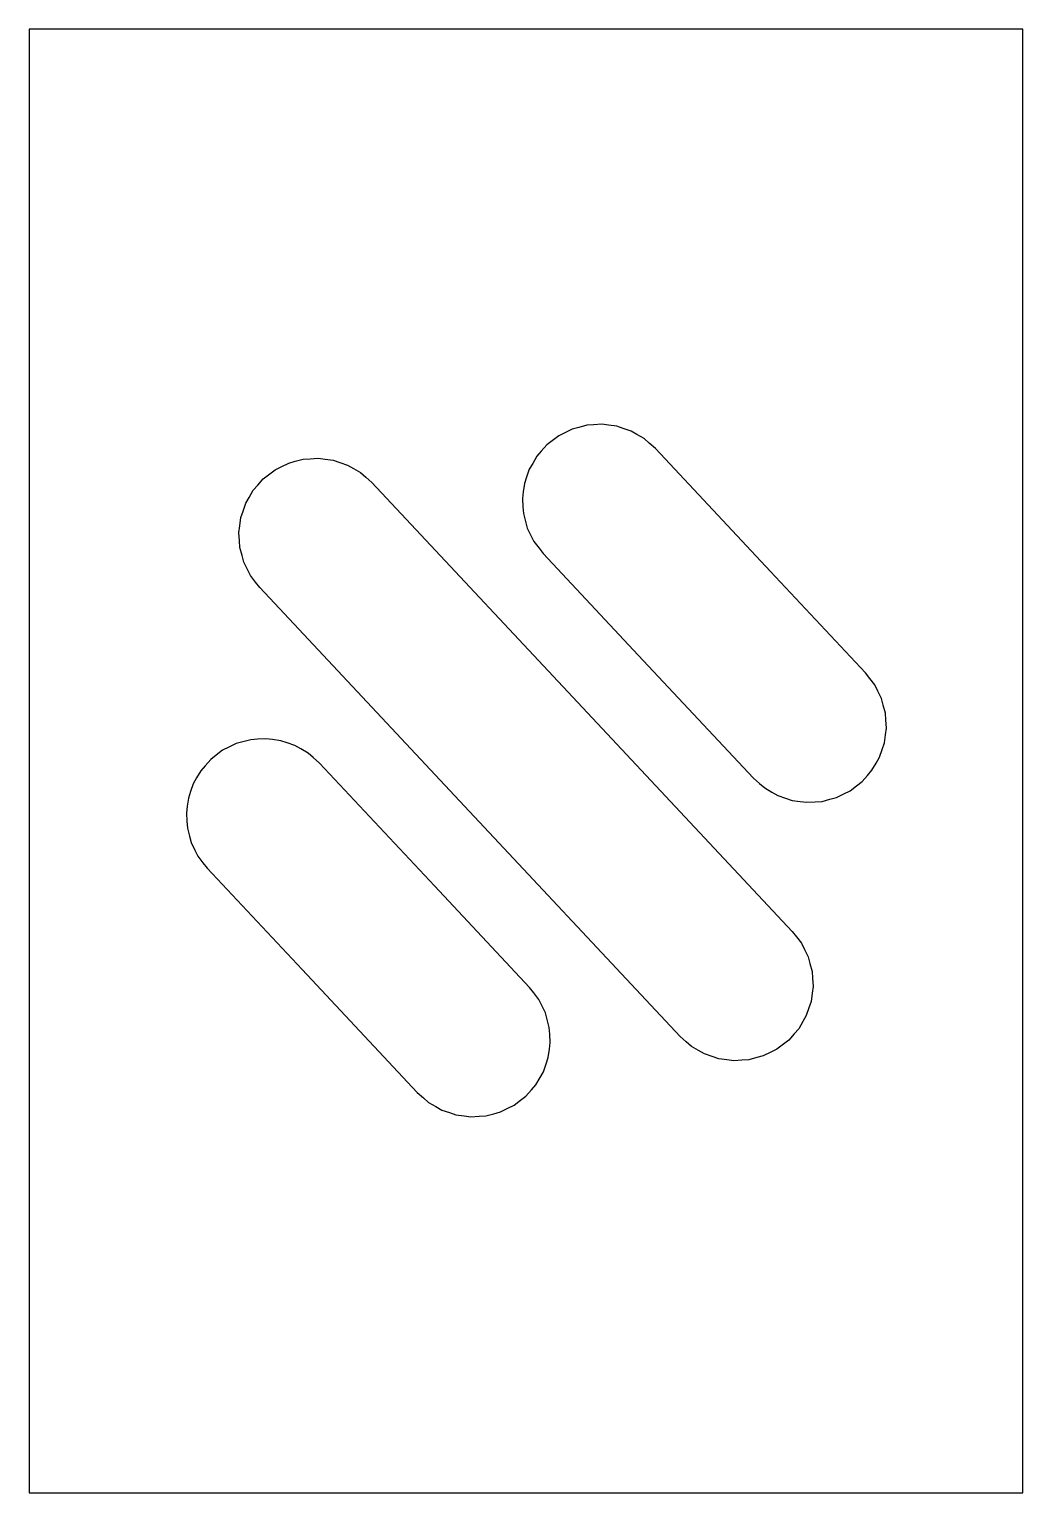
# Model space of a CAD drawing. Header units: metres. Extents: x -18.5 to 13.8, y -1.1 to 46.5.
import ezdxf

# ---------------------------------------------------------------- set-up
doc = ezdxf.new("R2010")
doc.units = ezdxf.units.M

msp = doc.modelspace()

# ---------------------------------------------------------------- linework, layer by layer
for p, q in [((-16.2, 46.5), (-18.55, 46.5)), ((-18.55, 46.5), (-18.55, 46.038)), ((-14.302, 46.5), (-16.2, 46.5)), ((-14.227, 46.5), (-14.302, 46.5)), ((-14.121, 46.5), (-14.227, 46.5)), ((-13.987, 46.5), (-14.121, 46.5)), ((-13.835, 46.5), (-13.987, 46.5)), ((-13.679, 46.5), (-13.835, 46.5)), ((-13.532, 46.5), (-13.679, 46.5)), ((-13.409, 46.5), (-13.532, 46.5)), ((-13.322, 46.5), (-13.409, 46.5)), ((-13.277, 46.5), (-13.322, 46.5)), ((-13.322, 46.5), (-13.322, 46.5)), ((5.898, 46.5), (-13.277, 46.5)), ((12.099, 46.5), (5.898, 46.5)), ((12.161, 46.5), (12.099, 46.5)), ((12.26, 46.5), (12.161, 46.5)), ((12.386, 46.5), (12.26, 46.5)), ((12.529, 46.5), (12.386, 46.5)), ((12.675, 46.5), (12.529, 46.5)), ((12.809, 46.5), (12.675, 46.5)), ((12.921, 46.5), (12.809, 46.5)), ((13.005, 46.5), (12.921, 46.5)), ((13.75, 46.5), (13.005, 46.5)), ((13.75, 44.595), (13.75, 46.5)), ((-18.55, 46.038), (-18.55, 45.423)), ((-18.55, 45.423), (-18.55, 45.367)), ((-18.55, 45.367), (-18.55, 45.25)), ((-18.55, 45.25), (-18.55, 45.075)), ((-18.55, 45.075), (-18.55, 44.85)), ((-18.55, 44.85), (-18.55, 42.721)), ((13.75, 43.393), (13.75, 44.595)), ((13.75, 26.9), (13.75, 43.393)), ((-18.55, 42.721), (-18.55, 42.575)), ((-18.55, 42.575), (-18.55, 42.395)), ((-18.55, 42.395), (-18.55, 41.317)), ((-18.55, 41.317), (-18.55, 41.159)), ((-18.55, 41.159), (-18.55, 40.989)), ((-18.55, 40.989), (-18.55, 40.825)), ((-18.55, 40.825), (-18.55, 40.677)), ((-18.55, 40.677), (-18.55, 40.19)), ((-18.55, 40.19), (-18.55, 36.039)), ((-18.55, 36.039), (-18.55, 35.148)), ((-18.55, 35.148), (-18.55, 32.614)), ((-1.138, 33.376), (-1.337, 33.278)), ((-0.897, 33.494), (-1.138, 33.376)), ((-0.683, 33.552), (-0.897, 33.494)), ((-0.424, 33.621), (-0.683, 33.552)), ((-0.202, 33.636), (-0.424, 33.621)), ((0.065, 33.653), (-0.202, 33.636)), ((0.285, 33.624), (0.065, 33.653)), ((0.551, 33.589), (0.285, 33.624)), ((0.761, 33.518), (0.551, 33.589)), ((1.015, 33.431), (0.761, 33.518)), ((1.207, 33.321), (1.015, 33.431)), ((1.44, 33.186), (1.207, 33.321)), ((-1.725, 32.98), (-1.902, 32.778)), ((-1.55, 33.114), (-1.725, 32.98)), ((-1.337, 33.278), (-1.55, 33.114)), ((1.606, 33.04), (1.44, 33.186)), ((1.808, 32.863), (1.606, 33.04)), ((5.551, 28.865), (1.808, 32.863)), ((-18.55, 32.614), (-18.55, 11.561)), ((-10.355, 32.271), (-10.115, 32.39)), ((-10.115, 32.39), (-9.901, 32.447)), ((-9.901, 32.447), (-9.641, 32.517)), ((-9.641, 32.517), (-9.42, 32.531)), ((-9.42, 32.531), (-9.152, 32.549)), ((-9.152, 32.549), (-8.932, 32.52)), ((-8.932, 32.52), (-8.666, 32.485)), ((-8.666, 32.485), (-8.456, 32.413)), ((-8.456, 32.413), (-8.202, 32.327)), ((-2.183, 32.379), (-2.294, 32.187)), ((-2.049, 32.611), (-2.183, 32.379)), ((-1.902, 32.778), (-2.049, 32.611)), ((-10.943, 31.875), (-10.767, 32.01)), ((-10.767, 32.01), (-10.554, 32.173)), ((-10.554, 32.173), (-10.355, 32.271)), ((-8.202, 32.327), (-8.01, 32.216)), ((-8.01, 32.216), (-7.778, 32.082)), ((-7.778, 32.082), (-7.611, 31.936)), ((-7.611, 31.936), (-7.409, 31.759)), ((-2.38, 31.933), (-2.451, 31.723)), ((-2.294, 32.187), (-2.38, 31.933)), ((-11.401, 31.274), (-11.266, 31.507)), ((-11.266, 31.507), (-11.12, 31.673)), ((-11.12, 31.673), (-10.943, 31.875)), ((-7.409, 31.759), (0.077, 23.762)), ((-2.487, 31.457), (-2.515, 31.237)), ((-2.451, 31.723), (-2.487, 31.457)), ((-11.598, 30.828), (-11.511, 31.082)), ((-11.511, 31.082), (-11.401, 31.274)), ((-2.515, 31.237), (-2.498, 30.969)), ((-2.498, 30.969), (-2.484, 30.748)), ((-11.704, 30.352), (-11.669, 30.618)), ((-11.669, 30.618), (-11.598, 30.828)), ((-2.484, 30.748), (-2.414, 30.488)), ((-2.414, 30.488), (-2.357, 30.274)), ((-11.733, 30.132), (-11.704, 30.352)), ((-11.716, 29.864), (-11.733, 30.132)), ((-2.357, 30.274), (-2.238, 30.034)), ((-2.238, 30.034), (-2.14, 29.835)), ((-11.701, 29.643), (-11.716, 29.864)), ((-11.632, 29.384), (-11.701, 29.643)), ((-2.14, 29.835), (-1.977, 29.622)), ((-1.977, 29.622), (-1.842, 29.446)), ((-11.574, 29.17), (-11.632, 29.384)), ((-11.456, 28.929), (-11.574, 29.17)), ((-1.842, 29.446), (1.249, 26.144)), ((-11.358, 28.73), (-11.456, 28.929)), ((-11.194, 28.517), (-11.358, 28.73)), ((8.643, 25.563), (5.551, 28.865)), ((-11.059, 28.341), (-11.194, 28.517)), ((-4.877, 21.738), (-11.059, 28.341)), ((13.75, 2.055), (13.75, 26.9)), ((1.249, 26.144), (4.993, 22.146)), ((8.778, 25.387), (8.643, 25.563)), ((8.941, 25.174), (8.778, 25.387)), ((9.039, 24.975), (8.941, 25.174)), ((9.158, 24.735), (9.039, 24.975)), ((9.215, 24.521), (9.158, 24.735)), ((9.284, 24.261), (9.215, 24.521)), ((9.299, 24.04), (9.284, 24.261)), ((9.316, 23.772), (9.299, 24.04)), ((-11.35, 23.392), (-11.609, 23.322)), ((-11.129, 23.406), (-11.35, 23.392)), ((-10.861, 23.424), (-11.129, 23.406)), ((-10.641, 23.395), (-10.861, 23.424)), ((-10.375, 23.36), (-10.641, 23.395)), ((-10.165, 23.288), (-10.375, 23.36)), ((0.077, 23.762), (6.259, 17.159)), ((9.252, 23.286), (9.287, 23.552)), ((9.287, 23.552), (9.316, 23.772)), ((-12.476, 22.885), (-12.652, 22.75)), ((-12.263, 23.048), (-12.476, 22.885)), ((-12.064, 23.146), (-12.263, 23.048)), ((-11.823, 23.265), (-12.064, 23.146)), ((-11.609, 23.322), (-11.823, 23.265)), ((-9.911, 23.202), (-10.165, 23.288)), ((-9.719, 23.091), (-9.911, 23.202)), ((-9.487, 22.957), (-9.719, 23.091)), ((-9.32, 22.811), (-9.487, 22.957)), ((9.095, 22.822), (9.181, 23.076)), ((9.181, 23.076), (9.252, 23.286)), ((-12.975, 22.382), (-13.109, 22.149)), ((-12.829, 22.548), (-12.975, 22.382)), ((-12.652, 22.75), (-12.829, 22.548)), ((-9.118, 22.634), (-9.32, 22.811)), ((-5.375, 18.635), (-9.118, 22.634)), ((8.703, 22.231), (8.849, 22.398)), ((8.849, 22.398), (8.984, 22.63)), ((8.984, 22.63), (9.095, 22.822)), ((-13.22, 21.957), (-13.306, 21.703)), ((-13.109, 22.149), (-13.22, 21.957)), ((4.993, 22.146), (5.194, 21.969)), ((5.194, 21.969), (5.361, 21.823)), ((8.35, 21.895), (8.526, 22.03)), ((8.526, 22.03), (8.703, 22.231)), ((-13.378, 21.493), (-13.413, 21.227)), ((-13.306, 21.703), (-13.378, 21.493)), ((2.609, 13.741), (-4.877, 21.738)), ((5.361, 21.823), (5.593, 21.688)), ((5.593, 21.688), (5.785, 21.578)), ((5.785, 21.578), (6.04, 21.491)), ((6.04, 21.491), (6.249, 21.42)), ((7.224, 21.388), (7.484, 21.457)), ((7.484, 21.457), (7.698, 21.515)), ((7.698, 21.515), (7.939, 21.633)), ((7.939, 21.633), (8.137, 21.731)), ((7.939, 21.633), (7.939, 21.633)), ((8.137, 21.731), (8.35, 21.895)), ((-13.413, 21.227), (-13.442, 21.007)), ((-13.442, 21.007), (-13.424, 20.739)), ((6.249, 21.42), (6.516, 21.385)), ((6.516, 21.385), (6.735, 21.356)), ((6.735, 21.356), (7.003, 21.373)), ((7.003, 21.373), (7.224, 21.388)), ((-13.424, 20.739), (-13.41, 20.518)), ((-13.41, 20.518), (-13.34, 20.259)), ((-13.34, 20.259), (-13.283, 20.045)), ((-13.283, 20.045), (-13.164, 19.804)), ((-13.164, 19.804), (-13.066, 19.605)), ((-13.066, 19.605), (-12.903, 19.392)), ((-12.903, 19.392), (-12.768, 19.216)), ((-12.768, 19.216), (-9.677, 15.915)), ((-2.284, 15.334), (-5.375, 18.635)), ((6.259, 17.159), (6.394, 16.983)), ((6.394, 16.983), (6.558, 16.77)), ((6.558, 16.77), (6.656, 16.571)), ((6.656, 16.571), (6.774, 16.33)), ((6.774, 16.33), (6.832, 16.116)), ((-9.677, 15.915), (-5.934, 11.916)), ((6.832, 16.116), (6.901, 15.857)), ((6.901, 15.857), (6.916, 15.636)), ((-2.149, 15.158), (-2.284, 15.334)), ((6.933, 15.368), (6.904, 15.148)), ((6.916, 15.636), (6.933, 15.368)), ((-1.985, 14.945), (-2.149, 15.158)), ((-1.887, 14.746), (-1.985, 14.945)), ((6.869, 14.882), (6.798, 14.672)), ((6.904, 15.148), (6.869, 14.882)), ((-1.769, 14.505), (-1.887, 14.746)), ((-1.711, 14.291), (-1.769, 14.505)), ((-1.642, 14.032), (-1.711, 14.291)), ((6.711, 14.418), (6.601, 14.226)), ((6.798, 14.672), (6.711, 14.418)), ((-1.627, 13.811), (-1.642, 14.032)), ((-1.61, 13.543), (-1.627, 13.811)), ((6.32, 13.827), (6.143, 13.625)), ((6.466, 13.993), (6.32, 13.827)), ((6.601, 14.226), (6.466, 13.993)), ((-1.639, 13.323), (-1.61, 13.543)), ((2.811, 13.564), (2.609, 13.741)), ((2.978, 13.418), (2.811, 13.564)), ((3.21, 13.284), (2.978, 13.418)), ((5.967, 13.49), (5.754, 13.327)), ((6.143, 13.625), (5.967, 13.49)), ((-1.745, 12.847), (-1.674, 13.057)), ((-1.674, 13.057), (-1.639, 13.323)), ((3.402, 13.173), (3.21, 13.284)), ((3.656, 13.087), (3.402, 13.173)), ((3.402, 13.173), (3.402, 13.173)), ((3.866, 13.015), (3.656, 13.087)), ((4.132, 12.98), (3.866, 13.015)), ((4.352, 12.951), (4.132, 12.98)), ((4.62, 12.969), (4.352, 12.951)), ((4.841, 12.983), (4.62, 12.969)), ((5.101, 13.053), (4.841, 12.983)), ((5.315, 13.11), (5.101, 13.053)), ((5.555, 13.229), (5.315, 13.11)), ((5.754, 13.327), (5.555, 13.229)), ((-2.077, 12.168), (-1.943, 12.401)), ((-1.943, 12.401), (-1.832, 12.593)), ((-1.832, 12.593), (-1.745, 12.847)), ((-5.934, 11.916), (-5.732, 11.739)), ((-2.4, 11.8), (-2.223, 12.002)), ((-2.223, 12.002), (-2.077, 12.168)), ((-18.55, 11.561), (-18.55, 8.601)), ((-5.732, 11.739), (-5.565, 11.593)), ((-5.732, 11.739), (-5.732, 11.739)), ((-5.565, 11.593), (-5.333, 11.459)), ((-5.333, 11.459), (-5.141, 11.348)), ((-2.988, 11.404), (-2.789, 11.502)), ((-2.789, 11.502), (-2.576, 11.665)), ((-2.576, 11.665), (-2.4, 11.8)), ((-5.141, 11.348), (-4.887, 11.262)), ((-4.887, 11.262), (-4.677, 11.19)), ((-4.677, 11.19), (-4.411, 11.155)), ((-4.411, 11.155), (-4.191, 11.126)), ((-4.191, 11.126), (-3.923, 11.144)), ((-3.923, 11.144), (-3.702, 11.158)), ((-3.702, 11.158), (-3.443, 11.228)), ((-3.443, 11.228), (-3.228, 11.285)), ((-3.228, 11.285), (-2.988, 11.404)), ((-18.55, 8.601), (-18.55, 5.709)), ((-18.55, 5.709), (-18.55, 4.46)), ((-18.55, 4.46), (-18.55, 4.311)), ((-18.55, 4.311), (-18.55, 3.258)), ((-18.55, 3.258), (-18.55, 3.09)), ((-18.55, 3.09), (-18.55, 2.958)), ((-18.55, 2.958), (-18.55, 0.832)), ((13.75, 0.844), (13.75, 2.055)), ((-18.55, 0.832), (-18.55, 0.623)), ((-18.55, 0.623), (-18.55, 0.467)), ((13.75, -1.1), (13.75, 0.844)), ((-18.55, 0.467), (-18.55, 0.371)), ((-18.55, 0.371), (-18.55, -0.531)), ((-18.55, -0.531), (-18.55, -0.587)), ((-18.55, -0.587), (-18.55, -1.1)), ((-18.55, -1.1), (-17.824, -1.1)), ((-17.824, -1.1), (-16.2, -1.1)), ((-16.2, -1.1), (-14.302, -1.1)), ((-14.302, -1.1), (-14.227, -1.1)), ((-14.227, -1.1), (-14.121, -1.1)), ((-14.121, -1.1), (-13.987, -1.1)), ((-13.987, -1.1), (-13.835, -1.1)), ((-13.835, -1.1), (-13.679, -1.1)), ((-13.679, -1.1), (-13.532, -1.1)), ((-13.532, -1.1), (-13.409, -1.1)), ((-13.409, -1.1), (-13.322, -1.1)), ((-13.322, -1.1), (-13.277, -1.1)), ((-13.277, -1.1), (5.898, -1.1)), ((5.898, -1.1), (12.099, -1.1)), ((12.099, -1.1), (12.161, -1.1)), ((12.161, -1.1), (12.26, -1.1)), ((12.26, -1.1), (12.386, -1.1)), ((12.386, -1.1), (12.529, -1.1)), ((12.529, -1.1), (12.675, -1.1)), ((12.675, -1.1), (12.809, -1.1)), ((12.809, -1.1), (12.921, -1.1)), ((12.921, -1.1), (13.005, -1.1)), ((13.005, -1.1), (13.75, -1.1))]:
    msp.add_line(p, q)

doc.saveas('drawing.dxf')
